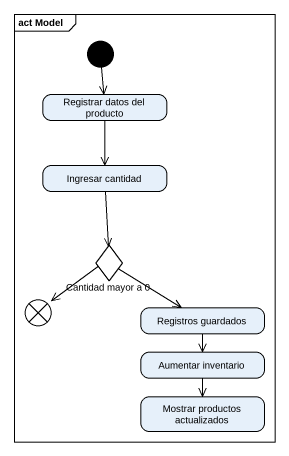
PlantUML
@startuml
mainframe act Model
hide empty description
state "Registrar datos del producto" as Registrar_datos_del_producto
state "Ingresar cantidad" as Ingresar_cantidad
state "Cantidad mayor a 0" as Cantidad_mayor_a_0 <<choice>>
state flowfinal1 <<end>>
state "Registros guardados" as Registros_guardados
state "Aumentar inventario" as Aumentar_inventario
state "Mostrar productos actualizados" as Mostrar_productos
[*] --> Registrar_datos_del_producto
Registrar_datos_del_producto --> Ingresar_cantidad
Ingresar_cantidad --> Cantidad_mayor_a_0
Cantidad_mayor_a_0 --> flowfinal1
Cantidad_mayor_a_0 --> Registros_guardados
Registros_guardados --> Aumentar_inventario
Aumentar_inventario --> Mostrar_productos
@enduml
